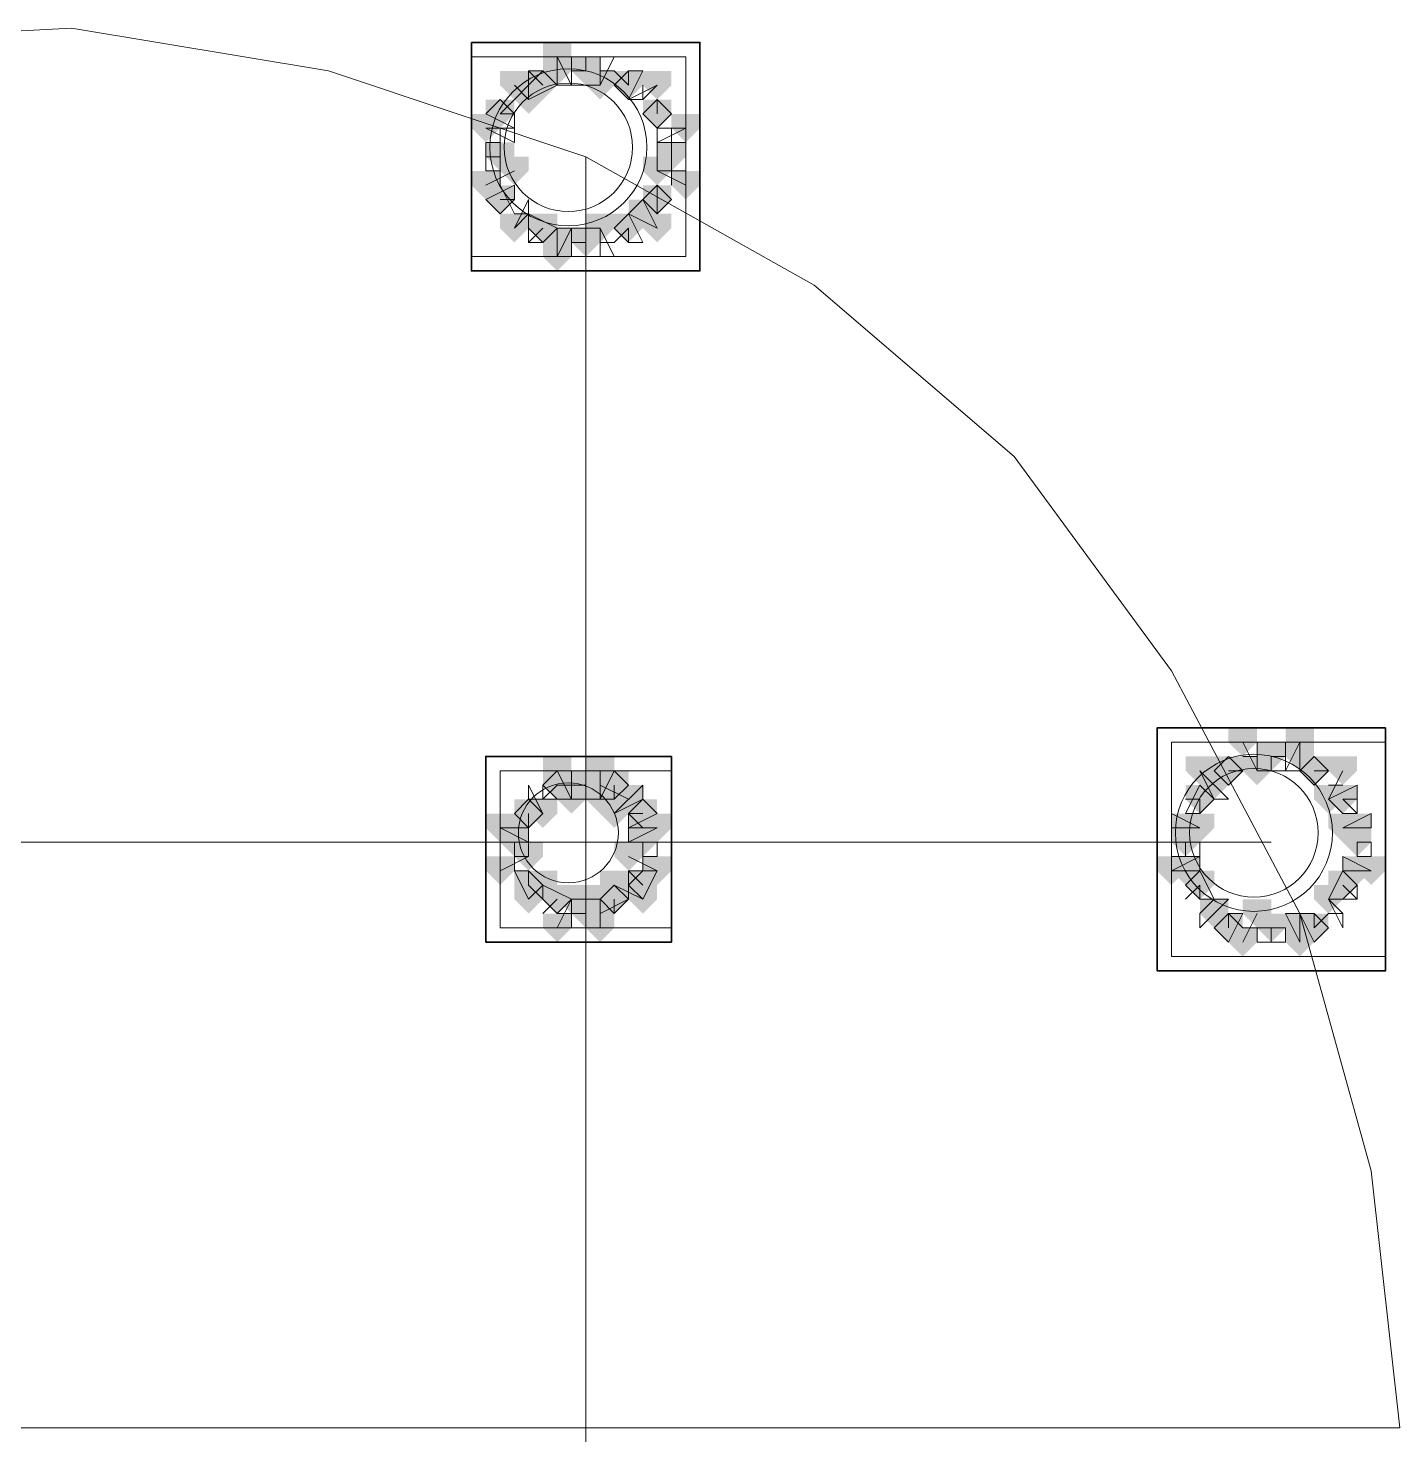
# Model space of a CAD drawing. Header units: millimetres. Extents: x 2315 to 4619, y 1334 to 1897.
# Drawn here: x 3542.16 to 3548.03, y 1541.67 to 1547.68 of the extents above; entities that cross this region are included whole.
import ezdxf

# ---------------------------------------------------------------- set-up
doc = ezdxf.new("R2010")
doc.units = ezdxf.units.MM
for name, color, linetype, true_color in [('PDF_10', 7, 'Continuous', 0x00b85c), ('PDF_AXIS', 7, 'Continuous', 0x00b85c), ('PDF_柱构件', 7, 'Continuous', 0x00b85c), ('PDF_转运站初步方案', 7, 'Continuous', 0x00b85c)]:
    doc.layers.add(name, color=color, linetype=linetype, true_color=true_color)
doc.layers.add('PDF_中心线层', color=1, linetype='Continuous')
doc.layers.add('PDF_粗实线层', color=7, linetype='Continuous')

msp = doc.modelspace()

# ---------------------------------------------------------------- hatches: boundary and pattern name
at = {"layer": 'PDF_10', "transparency": 33554559}
for points in [[(3544.5472, 1547.5601), (3544.4861, 1547.5601), (3544.4861, 1547.499), (3544.5472, 1547.4379), (3544.6082, 1547.499), (3544.6082, 1547.5601)], [(3544.5472, 1547.5601), (3544.4861, 1547.5601), (3544.4861, 1547.499), (3544.5472, 1547.4379), (3544.6082, 1547.499), (3544.6082, 1547.5601)], [(3544.3639, 1547.499), (3544.3028, 1547.499), (3544.3028, 1547.4379), (3544.3639, 1547.3768), (3544.425, 1547.4379), (3544.425, 1547.499)], [(3544.3639, 1547.499), (3544.3028, 1547.499), (3544.3028, 1547.4379), (3544.3639, 1547.3768), (3544.425, 1547.4379), (3544.425, 1547.499)], [(3544.7304, 1547.499), (3544.6693, 1547.499), (3544.6693, 1547.4379), (3544.7304, 1547.3768), (3544.7915, 1547.4379), (3544.7915, 1547.499)], [(3544.7304, 1547.499), (3544.6693, 1547.499), (3544.6693, 1547.4379), (3544.7304, 1547.3768), (3544.7915, 1547.4379), (3544.7915, 1547.499)], [(3544.1807, 1547.3768), (3544.1196, 1547.3768), (3544.1196, 1547.3157), (3544.1807, 1547.2547), (3544.2418, 1547.3157), (3544.2418, 1547.3768)], [(3544.1807, 1547.3768), (3544.1196, 1547.3768), (3544.1196, 1547.3157), (3544.1807, 1547.2547), (3544.2418, 1547.3157), (3544.2418, 1547.3768)], [(3544.8526, 1547.3768), (3544.7915, 1547.3768), (3544.7915, 1547.3157), (3544.8526, 1547.2547), (3544.9137, 1547.3157), (3544.9137, 1547.3768)], [(3544.8526, 1547.3768), (3544.7915, 1547.3768), (3544.7915, 1547.3157), (3544.8526, 1547.2547), (3544.9137, 1547.3157), (3544.9137, 1547.3768)], [(3544.8526, 1547.3768), (3544.7915, 1547.3768), (3544.7915, 1547.3157), (3544.8526, 1547.2547), (3544.9137, 1547.3157), (3544.9137, 1547.3768)], [(3544.1807, 1547.1936), (3544.1196, 1547.1936), (3544.1196, 1547.1325), (3544.1807, 1547.0714), (3544.2418, 1547.1325), (3544.2418, 1547.1936)], [(3544.1807, 1547.1936), (3544.1196, 1547.1936), (3544.1196, 1547.1325), (3544.1807, 1547.0714), (3544.2418, 1547.1325), (3544.2418, 1547.1936)], [(3544.9137, 1547.1936), (3544.8526, 1547.1936), (3544.8526, 1547.1325), (3544.9137, 1547.0714), (3544.9747, 1547.1325), (3544.9747, 1547.1936)], [(3544.9137, 1547.1936), (3544.8526, 1547.1936), (3544.8526, 1547.1325), (3544.9137, 1547.0714), (3544.9747, 1547.1325), (3544.9747, 1547.1936)], [(3544.9137, 1547.1936), (3544.8526, 1547.1936), (3544.8526, 1547.1325), (3544.9137, 1547.0714), (3544.9747, 1547.1325), (3544.9747, 1547.1936)], [(3544.1807, 1547.0103), (3544.1196, 1547.0103), (3544.1196, 1546.9493), (3544.1807, 1546.8882), (3544.2418, 1546.9493), (3544.2418, 1547.0103)], [(3544.1807, 1547.0103), (3544.1196, 1547.0103), (3544.1196, 1546.9493), (3544.1807, 1546.8882), (3544.2418, 1546.9493), (3544.2418, 1547.0103)], [(3544.8526, 1547.0103), (3544.7915, 1547.0103), (3544.7915, 1546.9493), (3544.8526, 1546.8882), (3544.9137, 1546.9493), (3544.9137, 1547.0103)], [(3544.8526, 1547.0103), (3544.7915, 1547.0103), (3544.7915, 1546.9493), (3544.8526, 1546.8882), (3544.9137, 1546.9493), (3544.9137, 1547.0103)], [(3544.8526, 1547.0103), (3544.7915, 1547.0103), (3544.7915, 1546.9493), (3544.8526, 1546.8882), (3544.9137, 1546.9493), (3544.9137, 1547.0103)], [(3544.3639, 1546.8882), (3544.3028, 1546.8882), (3544.3028, 1546.8271), (3544.3639, 1546.766), (3544.425, 1546.8271), (3544.425, 1546.8882)], [(3544.3639, 1546.8882), (3544.3028, 1546.8882), (3544.3028, 1546.8271), (3544.3639, 1546.766), (3544.425, 1546.8271), (3544.425, 1546.8882)], [(3544.7304, 1546.8882), (3544.6693, 1546.8882), (3544.6693, 1546.8271), (3544.7304, 1546.766), (3544.7915, 1546.8271), (3544.7915, 1546.8882)], [(3544.7304, 1546.8882), (3544.6693, 1546.8882), (3544.6693, 1546.8271), (3544.7304, 1546.766), (3544.7915, 1546.8271), (3544.7915, 1546.8882)], [(3544.5472, 1546.8271), (3544.4861, 1546.8271), (3544.4861, 1546.766), (3544.5472, 1546.7049), (3544.6082, 1546.766), (3544.6082, 1546.8271)], [(3544.5472, 1546.8271), (3544.4861, 1546.8271), (3544.4861, 1546.766), (3544.5472, 1546.7049), (3544.6082, 1546.766), (3544.6082, 1546.8271)], [(3547.4791, 1544.6282), (3547.418, 1544.6282), (3547.418, 1544.5671), (3547.4791, 1544.506), (3547.5401, 1544.5671), (3547.5401, 1544.6282)], [(3547.4791, 1544.6282), (3547.418, 1544.6282), (3547.418, 1544.5671), (3547.4791, 1544.506), (3547.5401, 1544.5671), (3547.5401, 1544.6282)], [(3547.2958, 1544.5671), (3547.2347, 1544.5671), (3547.2347, 1544.506), (3547.2958, 1544.4449), (3547.3569, 1544.506), (3547.3569, 1544.5671)], [(3547.2958, 1544.5671), (3547.2347, 1544.5671), (3547.2347, 1544.506), (3547.2958, 1544.4449), (3547.3569, 1544.506), (3547.3569, 1544.5671)], [(3547.2958, 1544.5671), (3547.2347, 1544.5671), (3547.2347, 1544.506), (3547.2958, 1544.4449), (3547.3569, 1544.506), (3547.3569, 1544.5671)], [(3547.6623, 1544.5671), (3547.6012, 1544.5671), (3547.6012, 1544.506), (3547.6623, 1544.4449), (3547.7234, 1544.506), (3547.7234, 1544.5671)], [(3547.6623, 1544.5671), (3547.6012, 1544.5671), (3547.6012, 1544.506), (3547.6623, 1544.4449), (3547.7234, 1544.506), (3547.7234, 1544.5671)], [(3547.6623, 1544.5671), (3547.6012, 1544.5671), (3547.6012, 1544.506), (3547.6623, 1544.4449), (3547.7234, 1544.506), (3547.7234, 1544.5671)], [(3544.425, 1544.506), (3544.3639, 1544.506), (3544.3639, 1544.4449), (3544.425, 1544.3839), (3544.4861, 1544.4449), (3544.4861, 1544.506)], [(3544.425, 1544.506), (3544.3639, 1544.506), (3544.3639, 1544.4449), (3544.425, 1544.3839), (3544.4861, 1544.4449), (3544.4861, 1544.506)], [(3544.5472, 1544.506), (3544.4861, 1544.506), (3544.4861, 1544.4449), (3544.5472, 1544.3839), (3544.6082, 1544.4449), (3544.6082, 1544.506)], [(3544.5472, 1544.506), (3544.4861, 1544.506), (3544.4861, 1544.4449), (3544.5472, 1544.3839), (3544.6082, 1544.4449), (3544.6082, 1544.506)], [(3544.6693, 1544.506), (3544.6082, 1544.506), (3544.6082, 1544.4449), (3544.6693, 1544.3839), (3544.7304, 1544.4449), (3544.7304, 1544.506)], [(3544.6693, 1544.506), (3544.6082, 1544.506), (3544.6082, 1544.4449), (3544.6693, 1544.3839), (3544.7304, 1544.4449), (3544.7304, 1544.506)], [(3547.1737, 1544.4449), (3547.1126, 1544.4449), (3547.1126, 1544.3839), (3547.1737, 1544.3228), (3547.2347, 1544.3839), (3547.2347, 1544.4449)], [(3547.1737, 1544.4449), (3547.1126, 1544.4449), (3547.1126, 1544.3839), (3547.1737, 1544.3228), (3547.2347, 1544.3839), (3547.2347, 1544.4449)], [(3547.7845, 1544.4449), (3547.7234, 1544.4449), (3547.7234, 1544.3839), (3547.7845, 1544.3228), (3547.8455, 1544.3839), (3547.8455, 1544.4449)], [(3547.7845, 1544.4449), (3547.7234, 1544.4449), (3547.7234, 1544.3839), (3547.7845, 1544.3228), (3547.8455, 1544.3839), (3547.8455, 1544.4449)], [(3544.3028, 1544.3839), (3544.2418, 1544.3839), (3544.2418, 1544.3228), (3544.3028, 1544.2617), (3544.3639, 1544.3228), (3544.3639, 1544.3839)], [(3544.3028, 1544.3839), (3544.2418, 1544.3839), (3544.2418, 1544.3228), (3544.3028, 1544.2617), (3544.3639, 1544.3228), (3544.3639, 1544.3839)], [(3544.3028, 1544.3839), (3544.2418, 1544.3839), (3544.2418, 1544.3228), (3544.3028, 1544.2617), (3544.3639, 1544.3228), (3544.3639, 1544.3839)], [(3544.7915, 1544.3839), (3544.7304, 1544.3839), (3544.7304, 1544.3228), (3544.7915, 1544.2617), (3544.8526, 1544.3228), (3544.8526, 1544.3839)], [(3544.7915, 1544.3839), (3544.7304, 1544.3839), (3544.7304, 1544.3228), (3544.7915, 1544.2617), (3544.8526, 1544.3228), (3544.8526, 1544.3839)], [(3544.2418, 1544.2617), (3544.1807, 1544.2617), (3544.1807, 1544.2006), (3544.2418, 1544.1395), (3544.3028, 1544.2006), (3544.3028, 1544.2617)], [(3544.2418, 1544.2617), (3544.1807, 1544.2617), (3544.1807, 1544.2006), (3544.2418, 1544.1395), (3544.3028, 1544.2006), (3544.3028, 1544.2617)], [(3544.7915, 1544.2617), (3544.7304, 1544.2617), (3544.7304, 1544.2006), (3544.7915, 1544.1395), (3544.8526, 1544.2006), (3544.8526, 1544.2617)], [(3544.7915, 1544.2617), (3544.7304, 1544.2617), (3544.7304, 1544.2006), (3544.7915, 1544.1395), (3544.8526, 1544.2006), (3544.8526, 1544.2617)], [(3547.1126, 1544.2617), (3547.0515, 1544.2617), (3547.0515, 1544.2006), (3547.1126, 1544.1395), (3547.1737, 1544.2006), (3547.1737, 1544.2617)], [(3547.1126, 1544.2617), (3547.0515, 1544.2617), (3547.0515, 1544.2006), (3547.1126, 1544.1395), (3547.1737, 1544.2006), (3547.1737, 1544.2617)], [(3547.1126, 1544.2617), (3547.0515, 1544.2617), (3547.0515, 1544.2006), (3547.1126, 1544.1395), (3547.1737, 1544.2006), (3547.1737, 1544.2617)], [(3547.8455, 1544.2617), (3547.7845, 1544.2617), (3547.7845, 1544.2006), (3547.8455, 1544.1395), (3547.9066, 1544.2006), (3547.9066, 1544.2617)], [(3547.8455, 1544.2617), (3547.7845, 1544.2617), (3547.7845, 1544.2006), (3547.8455, 1544.1395), (3547.9066, 1544.2006), (3547.9066, 1544.2617)], [(3544.3028, 1544.0784), (3544.2418, 1544.0784), (3544.2418, 1544.0174), (3544.3028, 1543.9563), (3544.3639, 1544.0174), (3544.3639, 1544.0784)], [(3544.3028, 1544.0784), (3544.2418, 1544.0784), (3544.2418, 1544.0174), (3544.3028, 1543.9563), (3544.3639, 1544.0174), (3544.3639, 1544.0784)], [(3544.7915, 1544.0784), (3544.7304, 1544.0784), (3544.7304, 1544.0174), (3544.7915, 1543.9563), (3544.8526, 1544.0174), (3544.8526, 1544.0784)], [(3544.7915, 1544.0784), (3544.7304, 1544.0784), (3544.7304, 1544.0174), (3544.7915, 1543.9563), (3544.8526, 1544.0174), (3544.8526, 1544.0784)], [(3547.1737, 1544.0784), (3547.1126, 1544.0784), (3547.1126, 1544.0174), (3547.1737, 1543.9563), (3547.2347, 1544.0174), (3547.2347, 1544.0784)], [(3547.1737, 1544.0784), (3547.1126, 1544.0784), (3547.1126, 1544.0174), (3547.1737, 1543.9563), (3547.2347, 1544.0174), (3547.2347, 1544.0784)], [(3547.7845, 1544.0784), (3547.7234, 1544.0784), (3547.7234, 1544.0174), (3547.7845, 1543.9563), (3547.8455, 1544.0174), (3547.8455, 1544.0784)], [(3547.7845, 1544.0784), (3547.7234, 1544.0784), (3547.7234, 1544.0174), (3547.7845, 1543.9563), (3547.8455, 1544.0174), (3547.8455, 1544.0784)], [(3544.425, 1544.0174), (3544.3639, 1544.0174), (3544.3639, 1543.9563), (3544.425, 1543.8952), (3544.4861, 1543.9563), (3544.4861, 1544.0174)], [(3544.425, 1544.0174), (3544.3639, 1544.0174), (3544.3639, 1543.9563), (3544.425, 1543.8952), (3544.4861, 1543.9563), (3544.4861, 1544.0174)], [(3544.6693, 1544.0174), (3544.6082, 1544.0174), (3544.6082, 1543.9563), (3544.6693, 1543.8952), (3544.7304, 1543.9563), (3544.7304, 1544.0174)], [(3544.6693, 1544.0174), (3544.6082, 1544.0174), (3544.6082, 1543.9563), (3544.6693, 1543.8952), (3544.7304, 1543.9563), (3544.7304, 1544.0174)], [(3544.5472, 1543.9563), (3544.4861, 1543.9563), (3544.4861, 1543.8952), (3544.5472, 1543.8341), (3544.6082, 1543.8952), (3544.6082, 1543.9563)], [(3544.5472, 1543.9563), (3544.4861, 1543.9563), (3544.4861, 1543.8952), (3544.5472, 1543.8341), (3544.6082, 1543.8952), (3544.6082, 1543.9563)], [(3547.2958, 1543.8952), (3547.2347, 1543.8952), (3547.2347, 1543.8341), (3547.2958, 1543.773), (3547.3569, 1543.8341), (3547.3569, 1543.8952)], [(3547.2958, 1543.8952), (3547.2347, 1543.8952), (3547.2347, 1543.8341), (3547.2958, 1543.773), (3547.3569, 1543.8341), (3547.3569, 1543.8952)], [(3547.4791, 1543.8952), (3547.418, 1543.8952), (3547.418, 1543.8341), (3547.4791, 1543.773), (3547.5401, 1543.8341), (3547.5401, 1543.8952)], [(3547.4791, 1543.8952), (3547.418, 1543.8952), (3547.418, 1543.8341), (3547.4791, 1543.773), (3547.5401, 1543.8341), (3547.5401, 1543.8952)], [(3547.6623, 1543.8952), (3547.6012, 1543.8952), (3547.6012, 1543.8341), (3547.6623, 1543.773), (3547.7234, 1543.8341), (3547.7234, 1543.8952)], [(3547.6623, 1543.8952), (3547.6012, 1543.8952), (3547.6012, 1543.8341), (3547.6623, 1543.773), (3547.7234, 1543.8341), (3547.7234, 1543.8952)]]:
    msp.add_hatch(color=256, dxfattribs=at).paths.add_polyline_path(points)
at = {"layer": 'PDF_柱构件', "transparency": 33554559}
for points in [[(3544.425, 1547.6211), (3544.3639, 1547.6211), (3544.3639, 1547.5601), (3544.425, 1547.499), (3544.4861, 1547.5601), (3544.4861, 1547.6211)], [(3544.425, 1547.5601), (3544.3639, 1547.5601), (3544.3639, 1547.499), (3544.425, 1547.4379), (3544.4861, 1547.499), (3544.4861, 1547.5601)], [(3544.2418, 1547.499), (3544.1807, 1547.499), (3544.1807, 1547.4379), (3544.2418, 1547.3768), (3544.3028, 1547.4379), (3544.3028, 1547.499)], [(3544.6082, 1547.499), (3544.5472, 1547.499), (3544.5472, 1547.4379), (3544.6082, 1547.3768), (3544.6693, 1547.4379), (3544.6693, 1547.499)], [(3544.8526, 1547.499), (3544.7915, 1547.499), (3544.7915, 1547.4379), (3544.8526, 1547.3768), (3544.9137, 1547.4379), (3544.9137, 1547.499)], [(3544.3028, 1547.4379), (3544.2418, 1547.4379), (3544.2418, 1547.3768), (3544.3028, 1547.3157), (3544.3639, 1547.3768), (3544.3639, 1547.4379)], [(3544.1196, 1547.3157), (3544.0585, 1547.3157), (3544.0585, 1547.2547), (3544.1196, 1547.1936), (3544.1807, 1547.2547), (3544.1807, 1547.3157)], [(3544.9747, 1547.3157), (3544.9137, 1547.3157), (3544.9137, 1547.2547), (3544.9747, 1547.1936), (3545.0358, 1547.2547), (3545.0358, 1547.3157)], [(3544.2418, 1547.1325), (3544.1807, 1547.1325), (3544.1807, 1547.0714), (3544.2418, 1547.0103), (3544.3028, 1547.0714), (3544.3028, 1547.1325)], [(3544.8526, 1547.1325), (3544.7915, 1547.1325), (3544.7915, 1547.0714), (3544.8526, 1547.0103), (3544.9137, 1547.0714), (3544.9137, 1547.1325)], [(3544.1196, 1547.0714), (3544.0585, 1547.0714), (3544.0585, 1547.0103), (3544.1196, 1546.9493), (3544.1807, 1547.0103), (3544.1807, 1547.0714)], [(3544.9747, 1547.0714), (3544.9137, 1547.0714), (3544.9137, 1547.0103), (3544.9747, 1546.9493), (3545.0358, 1547.0103), (3545.0358, 1547.0714)], [(3544.7915, 1546.9493), (3544.7304, 1546.9493), (3544.7304, 1546.8882), (3544.7915, 1546.8271), (3544.8526, 1546.8882), (3544.8526, 1546.9493)], [(3544.2418, 1546.8882), (3544.1807, 1546.8882), (3544.1807, 1546.8271), (3544.2418, 1546.766), (3544.3028, 1546.8271), (3544.3028, 1546.8882)], [(3544.6082, 1546.8882), (3544.5472, 1546.8882), (3544.5472, 1546.8271), (3544.6082, 1546.766), (3544.6693, 1546.8271), (3544.6693, 1546.8882)], [(3544.8526, 1546.8882), (3544.7915, 1546.8882), (3544.7915, 1546.8271), (3544.8526, 1546.766), (3544.9137, 1546.8271), (3544.9137, 1546.8882)], [(3544.425, 1546.8271), (3544.3639, 1546.8271), (3544.3639, 1546.766), (3544.425, 1546.7049), (3544.4861, 1546.766), (3544.4861, 1546.8271)], [(3544.425, 1546.766), (3544.3639, 1546.766), (3544.3639, 1546.7049), (3544.425, 1546.6439), (3544.4861, 1546.7049), (3544.4861, 1546.766)], [(3547.3569, 1544.6893), (3547.2958, 1544.6893), (3547.2958, 1544.6282), (3547.3569, 1544.5671), (3547.418, 1544.6282), (3547.418, 1544.6893)], [(3547.6012, 1544.6893), (3547.5401, 1544.6893), (3547.5401, 1544.6282), (3547.6012, 1544.5671), (3547.6623, 1544.6282), (3547.6623, 1544.6893)], [(3547.6012, 1544.6282), (3547.5401, 1544.6282), (3547.5401, 1544.5671), (3547.6012, 1544.506), (3547.6623, 1544.5671), (3547.6623, 1544.6282)], [(3544.425, 1544.5671), (3544.3639, 1544.5671), (3544.3639, 1544.506), (3544.425, 1544.4449), (3544.4861, 1544.506), (3544.4861, 1544.5671)], [(3544.6082, 1544.5671), (3544.5472, 1544.5671), (3544.5472, 1544.506), (3544.6082, 1544.4449), (3544.6693, 1544.506), (3544.6693, 1544.5671)], [(3547.1737, 1544.5671), (3547.1126, 1544.5671), (3547.1126, 1544.506), (3547.1737, 1544.4449), (3547.2347, 1544.506), (3547.2347, 1544.5671)], [(3547.418, 1544.5671), (3547.3569, 1544.5671), (3547.3569, 1544.506), (3547.418, 1544.4449), (3547.4791, 1544.506), (3547.4791, 1544.5671)], [(3547.7845, 1544.5671), (3547.7234, 1544.5671), (3547.7234, 1544.506), (3547.7845, 1544.4449), (3547.8455, 1544.506), (3547.8455, 1544.5671)], [(3544.6082, 1544.506), (3544.5472, 1544.506), (3544.5472, 1544.4449), (3544.6082, 1544.3839), (3544.6693, 1544.4449), (3544.6693, 1544.506)], [(3547.2347, 1544.506), (3547.1737, 1544.506), (3547.1737, 1544.4449), (3547.2347, 1544.3839), (3547.2958, 1544.4449), (3547.2958, 1544.506)], [(3544.4861, 1544.4449), (3544.425, 1544.4449), (3544.425, 1544.3839), (3544.4861, 1544.3228), (3544.5472, 1544.3839), (3544.5472, 1544.4449)], [(3544.6082, 1544.4449), (3544.5472, 1544.4449), (3544.5472, 1544.3839), (3544.6082, 1544.3228), (3544.6693, 1544.3839), (3544.6693, 1544.4449)], [(3544.7304, 1544.4449), (3544.6693, 1544.4449), (3544.6693, 1544.3839), (3544.7304, 1544.3228), (3544.7915, 1544.3839), (3544.7915, 1544.4449)], [(3547.7234, 1544.4449), (3547.6623, 1544.4449), (3547.6623, 1544.3839), (3547.7234, 1544.3228), (3547.7845, 1544.3839), (3547.7845, 1544.4449)], [(3544.3639, 1544.3839), (3544.3028, 1544.3839), (3544.3028, 1544.3228), (3544.3639, 1544.2617), (3544.425, 1544.3228), (3544.425, 1544.3839)], [(3544.6693, 1544.3839), (3544.6082, 1544.3839), (3544.6082, 1544.3228), (3544.6693, 1544.2617), (3544.7304, 1544.3228), (3544.7304, 1544.3839)], [(3544.1807, 1544.3228), (3544.1196, 1544.3228), (3544.1196, 1544.2617), (3544.1807, 1544.2006), (3544.2418, 1544.2617), (3544.2418, 1544.3228)], [(3544.2418, 1544.3228), (3544.1807, 1544.3228), (3544.1807, 1544.2617), (3544.2418, 1544.2006), (3544.3028, 1544.2617), (3544.3028, 1544.3228)], [(3544.7915, 1544.3228), (3544.7304, 1544.3228), (3544.7304, 1544.2617), (3544.7915, 1544.2006), (3544.8526, 1544.2617), (3544.8526, 1544.3228)], [(3544.8526, 1544.3228), (3544.7915, 1544.3228), (3544.7915, 1544.2617), (3544.8526, 1544.2006), (3544.9137, 1544.2617), (3544.9137, 1544.3228)], [(3547.1126, 1544.3228), (3547.0515, 1544.3228), (3547.0515, 1544.2617), (3547.1126, 1544.2006), (3547.1737, 1544.2617), (3547.1737, 1544.3228)], [(3547.1737, 1544.3228), (3547.1126, 1544.3228), (3547.1126, 1544.2617), (3547.1737, 1544.2006), (3547.2347, 1544.2617), (3547.2347, 1544.3228)], [(3547.7845, 1544.3228), (3547.7234, 1544.3228), (3547.7234, 1544.2617), (3547.7845, 1544.2006), (3547.8455, 1544.2617), (3547.8455, 1544.3228)], [(3547.8455, 1544.3228), (3547.7845, 1544.3228), (3547.7845, 1544.2617), (3547.8455, 1544.2006), (3547.9066, 1544.2617), (3547.9066, 1544.3228)], [(3544.3028, 1544.2006), (3544.2418, 1544.2006), (3544.2418, 1544.1395), (3544.3028, 1544.0784), (3544.3639, 1544.1395), (3544.3639, 1544.2006)], [(3544.7304, 1544.2006), (3544.6693, 1544.2006), (3544.6693, 1544.1395), (3544.7304, 1544.0784), (3544.7915, 1544.1395), (3544.7915, 1544.2006)], [(3544.1807, 1544.1395), (3544.1196, 1544.1395), (3544.1196, 1544.0784), (3544.1807, 1544.0174), (3544.2418, 1544.0784), (3544.2418, 1544.1395)], [(3544.8526, 1544.1395), (3544.7915, 1544.1395), (3544.7915, 1544.0784), (3544.8526, 1544.0174), (3544.9137, 1544.0784), (3544.9137, 1544.1395)], [(3547.0515, 1544.1395), (3546.9904, 1544.1395), (3546.9904, 1544.0784), (3547.0515, 1544.0174), (3547.1126, 1544.0784), (3547.1126, 1544.1395)], [(3547.1126, 1544.1395), (3547.0515, 1544.1395), (3547.0515, 1544.0784), (3547.1126, 1544.0174), (3547.1737, 1544.0784), (3547.1737, 1544.1395)], [(3547.8455, 1544.1395), (3547.7845, 1544.1395), (3547.7845, 1544.0784), (3547.8455, 1544.0174), (3547.9066, 1544.0784), (3547.9066, 1544.1395)], [(3547.9066, 1544.1395), (3547.8455, 1544.1395), (3547.8455, 1544.0784), (3547.9066, 1544.0174), (3547.9677, 1544.0784), (3547.9677, 1544.1395)], [(3544.3639, 1544.0784), (3544.3028, 1544.0784), (3544.3028, 1544.0174), (3544.3639, 1543.9563), (3544.425, 1544.0174), (3544.425, 1544.0784)], [(3544.6693, 1544.0784), (3544.6082, 1544.0784), (3544.6082, 1544.0174), (3544.6693, 1543.9563), (3544.7304, 1544.0174), (3544.7304, 1544.0784)], [(3544.3028, 1544.0174), (3544.2418, 1544.0174), (3544.2418, 1543.9563), (3544.3028, 1543.8952), (3544.3639, 1543.9563), (3544.3639, 1544.0174)], [(3544.4861, 1544.0174), (3544.425, 1544.0174), (3544.425, 1543.9563), (3544.4861, 1543.8952), (3544.5472, 1543.9563), (3544.5472, 1544.0174)], [(3544.6082, 1544.0174), (3544.5472, 1544.0174), (3544.5472, 1543.9563), (3544.6082, 1543.8952), (3544.6693, 1543.9563), (3544.6693, 1544.0174)], [(3544.7915, 1544.0174), (3544.7304, 1544.0174), (3544.7304, 1543.9563), (3544.7915, 1543.8952), (3544.8526, 1543.9563), (3544.8526, 1544.0174)], [(3547.7234, 1544.0174), (3547.6623, 1544.0174), (3547.6623, 1543.9563), (3547.7234, 1543.8952), (3547.7845, 1543.9563), (3547.7845, 1544.0174)], [(3544.6082, 1543.9563), (3544.5472, 1543.9563), (3544.5472, 1543.8952), (3544.6082, 1543.8341), (3544.6693, 1543.8952), (3544.6693, 1543.9563)], [(3547.2347, 1543.9563), (3547.1737, 1543.9563), (3547.1737, 1543.8952), (3547.2347, 1543.8341), (3547.2958, 1543.8952), (3547.2958, 1543.9563)], [(3547.418, 1543.9563), (3547.3569, 1543.9563), (3547.3569, 1543.8952), (3547.418, 1543.8341), (3547.4791, 1543.8952), (3547.4791, 1543.9563)], [(3544.425, 1543.8952), (3544.3639, 1543.8952), (3544.3639, 1543.8341), (3544.425, 1543.773), (3544.4861, 1543.8341), (3544.4861, 1543.8952)], [(3544.6082, 1543.8952), (3544.5472, 1543.8952), (3544.5472, 1543.8341), (3544.6082, 1543.773), (3544.6693, 1543.8341), (3544.6693, 1543.8952)], [(3547.6012, 1543.8952), (3547.5401, 1543.8952), (3547.5401, 1543.8341), (3547.6012, 1543.773), (3547.6623, 1543.8341), (3547.6623, 1543.8952)], [(3547.3569, 1543.8341), (3547.2958, 1543.8341), (3547.2958, 1543.773), (3547.3569, 1543.712), (3547.418, 1543.773), (3547.418, 1543.8341)], [(3547.6012, 1543.8341), (3547.5401, 1543.8341), (3547.5401, 1543.773), (3547.6012, 1543.712), (3547.6623, 1543.773), (3547.6623, 1543.8341)]]:
    msp.add_hatch(color=256, dxfattribs=at).paths.add_polyline_path(points)
at = {"layer": 'PDF_转运站初步方案', "transparency": 33554559}
for points in [[(3544.5472, 1547.5601), (3544.4861, 1547.5601), (3544.4861, 1547.499), (3544.5472, 1547.4379), (3544.6082, 1547.499), (3544.6082, 1547.5601)], [(3544.5472, 1547.5601), (3544.4861, 1547.5601), (3544.4861, 1547.499), (3544.5472, 1547.4379), (3544.6082, 1547.499), (3544.6082, 1547.5601)], [(3544.3639, 1547.499), (3544.3028, 1547.499), (3544.3028, 1547.4379), (3544.3639, 1547.3768), (3544.425, 1547.4379), (3544.425, 1547.499)], [(3544.3639, 1547.499), (3544.3028, 1547.499), (3544.3028, 1547.4379), (3544.3639, 1547.3768), (3544.425, 1547.4379), (3544.425, 1547.499)], [(3544.7304, 1547.499), (3544.6693, 1547.499), (3544.6693, 1547.4379), (3544.7304, 1547.3768), (3544.7915, 1547.4379), (3544.7915, 1547.499)], [(3544.7304, 1547.499), (3544.6693, 1547.499), (3544.6693, 1547.4379), (3544.7304, 1547.3768), (3544.7915, 1547.4379), (3544.7915, 1547.499)], [(3544.1807, 1547.3768), (3544.1196, 1547.3768), (3544.1196, 1547.3157), (3544.1807, 1547.2547), (3544.2418, 1547.3157), (3544.2418, 1547.3768)], [(3544.1807, 1547.3768), (3544.1196, 1547.3768), (3544.1196, 1547.3157), (3544.1807, 1547.2547), (3544.2418, 1547.3157), (3544.2418, 1547.3768)], [(3544.8526, 1547.3768), (3544.7915, 1547.3768), (3544.7915, 1547.3157), (3544.8526, 1547.2547), (3544.9137, 1547.3157), (3544.9137, 1547.3768)], [(3544.8526, 1547.3768), (3544.7915, 1547.3768), (3544.7915, 1547.3157), (3544.8526, 1547.2547), (3544.9137, 1547.3157), (3544.9137, 1547.3768)], [(3544.1807, 1547.1936), (3544.1196, 1547.1936), (3544.1196, 1547.1325), (3544.1807, 1547.0714), (3544.2418, 1547.1325), (3544.2418, 1547.1936)], [(3544.1807, 1547.1936), (3544.1196, 1547.1936), (3544.1196, 1547.1325), (3544.1807, 1547.0714), (3544.2418, 1547.1325), (3544.2418, 1547.1936)], [(3544.9137, 1547.1936), (3544.8526, 1547.1936), (3544.8526, 1547.1325), (3544.9137, 1547.0714), (3544.9747, 1547.1325), (3544.9747, 1547.1936)], [(3544.9137, 1547.1936), (3544.8526, 1547.1936), (3544.8526, 1547.1325), (3544.9137, 1547.0714), (3544.9747, 1547.1325), (3544.9747, 1547.1936)], [(3544.1807, 1547.0103), (3544.1196, 1547.0103), (3544.1196, 1546.9493), (3544.1807, 1546.8882), (3544.2418, 1546.9493), (3544.2418, 1547.0103)], [(3544.1807, 1547.0103), (3544.1196, 1547.0103), (3544.1196, 1546.9493), (3544.1807, 1546.8882), (3544.2418, 1546.9493), (3544.2418, 1547.0103)], [(3544.8526, 1547.0103), (3544.7915, 1547.0103), (3544.7915, 1546.9493), (3544.8526, 1546.8882), (3544.9137, 1546.9493), (3544.9137, 1547.0103)], [(3544.8526, 1547.0103), (3544.7915, 1547.0103), (3544.7915, 1546.9493), (3544.8526, 1546.8882), (3544.9137, 1546.9493), (3544.9137, 1547.0103)], [(3544.3639, 1546.8882), (3544.3028, 1546.8882), (3544.3028, 1546.8271), (3544.3639, 1546.766), (3544.425, 1546.8271), (3544.425, 1546.8882)], [(3544.3639, 1546.8882), (3544.3028, 1546.8882), (3544.3028, 1546.8271), (3544.3639, 1546.766), (3544.425, 1546.8271), (3544.425, 1546.8882)], [(3544.7304, 1546.8882), (3544.6693, 1546.8882), (3544.6693, 1546.8271), (3544.7304, 1546.766), (3544.7915, 1546.8271), (3544.7915, 1546.8882)], [(3544.7304, 1546.8882), (3544.6693, 1546.8882), (3544.6693, 1546.8271), (3544.7304, 1546.766), (3544.7915, 1546.8271), (3544.7915, 1546.8882)], [(3544.5472, 1546.8271), (3544.4861, 1546.8271), (3544.4861, 1546.766), (3544.5472, 1546.7049), (3544.6082, 1546.766), (3544.6082, 1546.8271)], [(3544.5472, 1546.8271), (3544.4861, 1546.8271), (3544.4861, 1546.766), (3544.5472, 1546.7049), (3544.6082, 1546.766), (3544.6082, 1546.8271)], [(3547.4791, 1544.6282), (3547.418, 1544.6282), (3547.418, 1544.5671), (3547.4791, 1544.506), (3547.5401, 1544.5671), (3547.5401, 1544.6282)], [(3547.4791, 1544.6282), (3547.418, 1544.6282), (3547.418, 1544.5671), (3547.4791, 1544.506), (3547.5401, 1544.5671), (3547.5401, 1544.6282)], [(3547.2958, 1544.5671), (3547.2347, 1544.5671), (3547.2347, 1544.506), (3547.2958, 1544.4449), (3547.3569, 1544.506), (3547.3569, 1544.5671)], [(3547.2958, 1544.5671), (3547.2347, 1544.5671), (3547.2347, 1544.506), (3547.2958, 1544.4449), (3547.3569, 1544.506), (3547.3569, 1544.5671)], [(3547.6623, 1544.5671), (3547.6012, 1544.5671), (3547.6012, 1544.506), (3547.6623, 1544.4449), (3547.7234, 1544.506), (3547.7234, 1544.5671)], [(3547.6623, 1544.5671), (3547.6012, 1544.5671), (3547.6012, 1544.506), (3547.6623, 1544.4449), (3547.7234, 1544.506), (3547.7234, 1544.5671)], [(3544.425, 1544.506), (3544.3639, 1544.506), (3544.3639, 1544.4449), (3544.425, 1544.3839), (3544.4861, 1544.4449), (3544.4861, 1544.506)], [(3544.425, 1544.506), (3544.3639, 1544.506), (3544.3639, 1544.4449), (3544.425, 1544.3839), (3544.4861, 1544.4449), (3544.4861, 1544.506)], [(3544.5472, 1544.506), (3544.4861, 1544.506), (3544.4861, 1544.4449), (3544.5472, 1544.3839), (3544.6082, 1544.4449), (3544.6082, 1544.506)], [(3544.5472, 1544.506), (3544.4861, 1544.506), (3544.4861, 1544.4449), (3544.5472, 1544.3839), (3544.6082, 1544.4449), (3544.6082, 1544.506)], [(3544.6693, 1544.506), (3544.6082, 1544.506), (3544.6082, 1544.4449), (3544.6693, 1544.3839), (3544.7304, 1544.4449), (3544.7304, 1544.506)], [(3544.6693, 1544.506), (3544.6082, 1544.506), (3544.6082, 1544.4449), (3544.6693, 1544.3839), (3544.7304, 1544.4449), (3544.7304, 1544.506)], [(3547.1737, 1544.4449), (3547.1126, 1544.4449), (3547.1126, 1544.3839), (3547.1737, 1544.3228), (3547.2347, 1544.3839), (3547.2347, 1544.4449)], [(3547.1737, 1544.4449), (3547.1126, 1544.4449), (3547.1126, 1544.3839), (3547.1737, 1544.3228), (3547.2347, 1544.3839), (3547.2347, 1544.4449)], [(3547.7845, 1544.4449), (3547.7234, 1544.4449), (3547.7234, 1544.3839), (3547.7845, 1544.3228), (3547.8455, 1544.3839), (3547.8455, 1544.4449)], [(3547.7845, 1544.4449), (3547.7234, 1544.4449), (3547.7234, 1544.3839), (3547.7845, 1544.3228), (3547.8455, 1544.3839), (3547.8455, 1544.4449)], [(3544.3028, 1544.3839), (3544.2418, 1544.3839), (3544.2418, 1544.3228), (3544.3028, 1544.2617), (3544.3639, 1544.3228), (3544.3639, 1544.3839)], [(3544.3028, 1544.3839), (3544.2418, 1544.3839), (3544.2418, 1544.3228), (3544.3028, 1544.2617), (3544.3639, 1544.3228), (3544.3639, 1544.3839)], [(3544.7915, 1544.3839), (3544.7304, 1544.3839), (3544.7304, 1544.3228), (3544.7915, 1544.2617), (3544.8526, 1544.3228), (3544.8526, 1544.3839)], [(3544.7915, 1544.3839), (3544.7304, 1544.3839), (3544.7304, 1544.3228), (3544.7915, 1544.2617), (3544.8526, 1544.3228), (3544.8526, 1544.3839)], [(3544.2418, 1544.2617), (3544.1807, 1544.2617), (3544.1807, 1544.2006), (3544.2418, 1544.1395), (3544.3028, 1544.2006), (3544.3028, 1544.2617)], [(3544.2418, 1544.2617), (3544.1807, 1544.2617), (3544.1807, 1544.2006), (3544.2418, 1544.1395), (3544.3028, 1544.2006), (3544.3028, 1544.2617)], [(3544.7915, 1544.2617), (3544.7304, 1544.2617), (3544.7304, 1544.2006), (3544.7915, 1544.1395), (3544.8526, 1544.2006), (3544.8526, 1544.2617)], [(3544.7915, 1544.2617), (3544.7304, 1544.2617), (3544.7304, 1544.2006), (3544.7915, 1544.1395), (3544.8526, 1544.2006), (3544.8526, 1544.2617)], [(3547.1126, 1544.2617), (3547.0515, 1544.2617), (3547.0515, 1544.2006), (3547.1126, 1544.1395), (3547.1737, 1544.2006), (3547.1737, 1544.2617)], [(3547.1126, 1544.2617), (3547.0515, 1544.2617), (3547.0515, 1544.2006), (3547.1126, 1544.1395), (3547.1737, 1544.2006), (3547.1737, 1544.2617)], [(3547.8455, 1544.2617), (3547.7845, 1544.2617), (3547.7845, 1544.2006), (3547.8455, 1544.1395), (3547.9066, 1544.2006), (3547.9066, 1544.2617)], [(3547.8455, 1544.2617), (3547.7845, 1544.2617), (3547.7845, 1544.2006), (3547.8455, 1544.1395), (3547.9066, 1544.2006), (3547.9066, 1544.2617)], [(3544.3028, 1544.0784), (3544.2418, 1544.0784), (3544.2418, 1544.0174), (3544.3028, 1543.9563), (3544.3639, 1544.0174), (3544.3639, 1544.0784)], [(3544.3028, 1544.0784), (3544.2418, 1544.0784), (3544.2418, 1544.0174), (3544.3028, 1543.9563), (3544.3639, 1544.0174), (3544.3639, 1544.0784)], [(3544.7915, 1544.0784), (3544.7304, 1544.0784), (3544.7304, 1544.0174), (3544.7915, 1543.9563), (3544.8526, 1544.0174), (3544.8526, 1544.0784)], [(3544.7915, 1544.0784), (3544.7304, 1544.0784), (3544.7304, 1544.0174), (3544.7915, 1543.9563), (3544.8526, 1544.0174), (3544.8526, 1544.0784)], [(3547.1737, 1544.0784), (3547.1126, 1544.0784), (3547.1126, 1544.0174), (3547.1737, 1543.9563), (3547.2347, 1544.0174), (3547.2347, 1544.0784)], [(3547.1737, 1544.0784), (3547.1126, 1544.0784), (3547.1126, 1544.0174), (3547.1737, 1543.9563), (3547.2347, 1544.0174), (3547.2347, 1544.0784)], [(3547.7845, 1544.0784), (3547.7234, 1544.0784), (3547.7234, 1544.0174), (3547.7845, 1543.9563), (3547.8455, 1544.0174), (3547.8455, 1544.0784)], [(3547.7845, 1544.0784), (3547.7234, 1544.0784), (3547.7234, 1544.0174), (3547.7845, 1543.9563), (3547.8455, 1544.0174), (3547.8455, 1544.0784)], [(3544.425, 1544.0174), (3544.3639, 1544.0174), (3544.3639, 1543.9563), (3544.425, 1543.8952), (3544.4861, 1543.9563), (3544.4861, 1544.0174)], [(3544.425, 1544.0174), (3544.3639, 1544.0174), (3544.3639, 1543.9563), (3544.425, 1543.8952), (3544.4861, 1543.9563), (3544.4861, 1544.0174)], [(3544.6693, 1544.0174), (3544.6082, 1544.0174), (3544.6082, 1543.9563), (3544.6693, 1543.8952), (3544.7304, 1543.9563), (3544.7304, 1544.0174)], [(3544.6693, 1544.0174), (3544.6082, 1544.0174), (3544.6082, 1543.9563), (3544.6693, 1543.8952), (3544.7304, 1543.9563), (3544.7304, 1544.0174)], [(3544.5472, 1543.9563), (3544.4861, 1543.9563), (3544.4861, 1543.8952), (3544.5472, 1543.8341), (3544.6082, 1543.8952), (3544.6082, 1543.9563)], [(3544.5472, 1543.9563), (3544.4861, 1543.9563), (3544.4861, 1543.8952), (3544.5472, 1543.8341), (3544.6082, 1543.8952), (3544.6082, 1543.9563)], [(3547.2958, 1543.8952), (3547.2347, 1543.8952), (3547.2347, 1543.8341), (3547.2958, 1543.773), (3547.3569, 1543.8341), (3547.3569, 1543.8952)], [(3547.2958, 1543.8952), (3547.2347, 1543.8952), (3547.2347, 1543.8341), (3547.2958, 1543.773), (3547.3569, 1543.8341), (3547.3569, 1543.8952)], [(3547.4791, 1543.8952), (3547.418, 1543.8952), (3547.418, 1543.8341), (3547.4791, 1543.773), (3547.5401, 1543.8341), (3547.5401, 1543.8952)], [(3547.4791, 1543.8952), (3547.418, 1543.8952), (3547.418, 1543.8341), (3547.4791, 1543.773), (3547.5401, 1543.8341), (3547.5401, 1543.8952)], [(3547.6623, 1543.8952), (3547.6012, 1543.8952), (3547.6012, 1543.8341), (3547.6623, 1543.773), (3547.7234, 1543.8341), (3547.7234, 1543.8952)], [(3547.6623, 1543.8952), (3547.6012, 1543.8952), (3547.6012, 1543.8341), (3547.6623, 1543.773), (3547.7234, 1543.8341), (3547.7234, 1543.8952)]]:
    msp.add_hatch(color=256, dxfattribs=at).paths.add_polyline_path(points)

# ---------------------------------------------------------------- linework, layer by layer
at = {"layer": 'PDF_10', "lineweight": 18}
for points in [[(3544.4861, 1547.499), (3544.5472, 1547.499), (3544.5472, 1547.5601)], [(3544.3028, 1547.4379), (3544.3639, 1547.499)], [(3544.3639, 1547.4379), (3544.3028, 1547.499)], [(3544.6693, 1547.499), (3544.7304, 1547.4379), (3544.7304, 1547.499)], [(3544.2418, 1547.3157), (3544.1807, 1547.3157), (3544.2418, 1547.3768)], [(3544.8526, 1547.3768), (3544.8526, 1547.3157)], [(3544.1807, 1547.0714), (3544.1807, 1547.1936)], [(3544.9137, 1547.1936), (3544.9137, 1547.0714)], [(3544.1807, 1547.1325), (3544.1196, 1547.1325)], [(3544.2418, 1546.8882), (3544.1807, 1547.0103)], [(3544.8526, 1547.0103), (3544.8526, 1546.8882)], [(3544.2418, 1546.9493), (3544.1807, 1546.9493)], [(3544.3639, 1546.766), (3544.3028, 1546.8271)], [(3544.3639, 1546.8271), (3544.3028, 1546.766)], [(3544.7304, 1546.766), (3544.7304, 1546.8271), (3544.6693, 1546.766)], [(3544.5472, 1546.7049), (3544.5472, 1546.766), (3544.4861, 1546.766)], [(3547.5401, 1544.5671), (3547.4791, 1544.5671), (3547.4791, 1544.506)], [(3544.5472, 1544.506), (3544.5472, 1544.4449), (3544.4861, 1544.4449)], [(3547.3569, 1544.506), (3547.2958, 1544.506)], [(3547.7234, 1544.506), (3547.6623, 1544.506)], [(3544.425, 1544.4449), (3544.3639, 1544.3839)], [(3544.425, 1544.3839), (3544.3639, 1544.4449)], [(3544.7304, 1544.3839), (3544.6082, 1544.4449)], [(3544.6693, 1544.3839), (3544.6693, 1544.4449)], [(3547.1126, 1544.3839), (3547.1737, 1544.3839), (3547.1737, 1544.3228)], [(3547.8455, 1544.3228), (3547.7845, 1544.3839), (3547.8455, 1544.3839)], [(3544.3028, 1544.3228), (3544.3028, 1544.2617)], [(3544.7915, 1544.2617), (3544.7304, 1544.3228), (3544.7915, 1544.3228)], [(3544.3028, 1544.2006), (3544.2418, 1544.2006), (3544.2418, 1544.1395)], [(3544.7915, 1544.1395), (3544.7915, 1544.2006), (3544.8526, 1544.2006)], [(3547.1126, 1544.2006), (3547.1126, 1544.1395)], [(3547.8455, 1544.1395), (3547.8455, 1544.2006), (3547.9066, 1544.2006)], [(3544.3028, 1544.0174), (3544.3028, 1544.0784), (3544.3028, 1544.0174)], [(3544.7304, 1544.0174), (3544.7915, 1544.0784)], [(3544.7304, 1544.0784), (3544.7915, 1544.0174)], [(3547.1126, 1543.9563), (3547.1737, 1544.0174), (3547.1737, 1543.9563)], [(3547.7845, 1543.9563), (3547.8455, 1544.0174)], [(3547.7845, 1544.0174), (3547.8455, 1543.9563)], [(3544.3639, 1543.9563), (3544.425, 1543.8952)], [(3544.425, 1543.9563), (3544.3639, 1543.8952)], [(3544.4861, 1543.8952), (3544.5472, 1543.8952), (3544.5472, 1543.9563)], [(3544.6082, 1543.8952), (3544.7304, 1543.9563)], [(3544.6693, 1543.9563), (3544.6693, 1543.8952)], [(3547.2958, 1543.8341), (3547.2958, 1543.8952), (3547.3569, 1543.8341)], [(3547.6623, 1543.8952), (3547.6623, 1543.8341), (3547.7234, 1543.8952)], [(3547.4791, 1543.773), (3547.4791, 1543.8341), (3547.5401, 1543.8341)]]:
    msp.add_lwpolyline(points, dxfattribs=at)
at = {"layer": 'PDF_AXIS', "lineweight": 18}
for points in [[(3544.0585, 1547.5601), (3544.0585, 1546.7049), (3544.9747, 1546.7049), (3544.9747, 1547.5601)], [(3547.9677, 1544.6282), (3547.9677, 1543.712), (3547.0515, 1543.712), (3547.0515, 1544.6282)], [(3544.9137, 1544.506), (3544.9137, 1543.8341), (3544.1807, 1543.8341), (3544.1807, 1544.506)]]:
    msp.add_lwpolyline(points, close=True, dxfattribs=at)
at = {"layer": 'PDF_中心线层', "color": 112, "lineweight": 18, "true_color": 0x00b85c}
for points in [[(3548.0288, 1541.6963), (3547.9066, 1542.7957), (3547.6012, 1543.8952), (3547.0515, 1544.9336), (3546.3796, 1545.8498), (3545.5245, 1546.5828), (3544.5472, 1547.1325), (3543.4477, 1547.499), (3542.3482, 1547.6822), (3541.1877, 1547.6211), (3540.0882, 1547.3768), (3539.0499, 1546.8882), (3538.9888, 1546.8882)], [(3544.5472, 1547.1325), (3544.5472, 1536.199)], [(3536.6066, 1544.2006), (3547.4791, 1544.2006)], [(3548.0288, 1541.6963), (3536.0569, 1541.6963), (3548.0288, 1541.6963)]]:
    msp.add_lwpolyline(points, dxfattribs=at)
at = {"layer": 'PDF_柱构件', "lineweight": 18}
for points in [[(3544.425, 1547.5601), (3544.425, 1547.4379), (3544.4861, 1547.4379)], [(3544.4861, 1547.4379), (3544.6082, 1547.4379), (3544.6082, 1547.5601), (3544.4861, 1547.5601)], [(3544.6082, 1547.5601), (3544.6082, 1547.4379), (3544.6693, 1547.5601)], [(3544.3028, 1547.3768), (3544.425, 1547.4379), (3544.3639, 1547.499), (3544.3028, 1547.499)], [(3544.6693, 1547.4379), (3544.7304, 1547.3768), (3544.7915, 1547.499), (3544.7304, 1547.499)], [(3544.2418, 1547.4379), (3544.3028, 1547.3768)], [(3544.8526, 1547.4379), (3544.7304, 1547.3768), (3544.7915, 1547.3768)], [(3544.2418, 1547.2547), (3544.2418, 1547.3157), (3544.1807, 1547.3768), (3544.1196, 1547.3157)], [(3544.7915, 1547.3157), (3544.8526, 1547.2547), (3544.9137, 1547.3157), (3544.8526, 1547.3768)], [(3544.1196, 1547.2547), (3544.2418, 1547.1936), (3544.2418, 1547.2547)], [(3544.9747, 1547.2547), (3544.8526, 1547.2547), (3544.8526, 1547.1936)], [(3544.1807, 1547.0714), (3544.1807, 1547.1936), (3544.1196, 1547.1936), (3544.1196, 1547.0714)], [(3544.8526, 1547.1936), (3544.8526, 1547.0714), (3544.9747, 1547.0714), (3544.9747, 1547.1936)], [(3544.1196, 1547.0103), (3544.2418, 1547.0714)], [(3544.9747, 1547.0103), (3544.8526, 1547.0714)], [(3544.2418, 1546.9493), (3544.2418, 1547.0103), (3544.1196, 1546.9493), (3544.1807, 1546.8882)], [(3544.8526, 1547.0103), (3544.7915, 1546.9493), (3544.8526, 1546.8882), (3544.9137, 1546.9493)], [(3544.2418, 1546.8271), (3544.3028, 1546.8882), (3544.3028, 1546.9493)], [(3544.8526, 1546.8271), (3544.7915, 1546.9493), (3544.7304, 1546.8882)], [(3544.425, 1546.8271), (3544.3028, 1546.8882), (3544.3028, 1546.766), (3544.3639, 1546.766)], [(3544.7304, 1546.8882), (3544.6693, 1546.8271), (3544.7304, 1546.766), (3544.7915, 1546.766)], [(3544.425, 1546.7049), (3544.4861, 1546.8271), (3544.425, 1546.8271)], [(3544.6082, 1546.8271), (3544.4861, 1546.8271), (3544.4861, 1546.7049), (3544.6082, 1546.7049)], [(3544.6693, 1546.7049), (3544.6082, 1546.8271), (3544.6082, 1546.7049)], [(3547.3569, 1544.6282), (3547.418, 1544.506)], [(3547.5401, 1544.506), (3547.418, 1544.506), (3547.418, 1544.6282), (3547.5401, 1544.6282)], [(3547.6012, 1544.6282), (3547.6012, 1544.506), (3547.5401, 1544.506)], [(3547.3569, 1544.506), (3547.2958, 1544.4449), (3547.2347, 1544.506), (3547.2958, 1544.5671)], [(3547.6623, 1544.4449), (3547.6012, 1544.506), (3547.6623, 1544.5671), (3547.7234, 1544.506)], [(3544.4861, 1544.3839), (3544.3639, 1544.3839), (3544.3639, 1544.4449), (3544.425, 1544.506)], [(3544.425, 1544.506), (3544.4861, 1544.3839)], [(3544.6082, 1544.3839), (3544.4861, 1544.3839), (3544.4861, 1544.506), (3544.6082, 1544.506)], [(3544.6082, 1544.506), (3544.6082, 1544.3839)], [(3544.6693, 1544.3839), (3544.6082, 1544.3839), (3544.6693, 1544.506), (3544.7304, 1544.4449)], [(3547.1737, 1544.506), (3547.2958, 1544.3839), (3547.2347, 1544.3839)], [(3547.7845, 1544.506), (3547.7234, 1544.3839)], [(3544.3028, 1544.4449), (3544.3639, 1544.3228), (3544.3028, 1544.3839)], [(3544.7915, 1544.3839), (3544.6693, 1544.3228), (3544.7915, 1544.4449)], [(3547.2347, 1544.3839), (3547.1737, 1544.3228), (3547.1126, 1544.3228), (3547.1737, 1544.4449)], [(3547.7845, 1544.3228), (3547.7234, 1544.3839), (3547.8455, 1544.4449), (3547.8455, 1544.3228)], [(3544.3639, 1544.3228), (3544.3028, 1544.2617), (3544.2418, 1544.3228), (3544.3028, 1544.3839)], [(3544.7304, 1544.2617), (3544.7304, 1544.3228), (3544.7915, 1544.3839), (3544.8526, 1544.3228)], [(3547.0515, 1544.3228), (3547.1737, 1544.2617), (3547.0515, 1544.2617)], [(3547.9066, 1544.2617), (3547.7845, 1544.2617), (3547.9066, 1544.3228)], [(3544.1807, 1544.2617), (3544.3028, 1544.2617), (3544.3028, 1544.2006)], [(3544.8526, 1544.2617), (3544.7304, 1544.2006), (3544.7304, 1544.2617)], [(3544.3028, 1544.2006), (3544.3028, 1544.1395), (3544.2418, 1544.1395), (3544.2418, 1544.2006)], [(3544.7915, 1544.1395), (3544.7915, 1544.2006), (3544.8526, 1544.2006), (3544.8526, 1544.1395)], [(3547.1737, 1544.2006), (3547.1737, 1544.1395), (3547.0515, 1544.1395), (3547.0515, 1544.2006)], [(3547.8455, 1544.1395), (3547.8455, 1544.2006), (3547.9066, 1544.2006), (3547.9066, 1544.1395)], [(3544.1807, 1544.0784), (3544.3028, 1544.1395)], [(3544.8526, 1544.0784), (3544.7304, 1544.1395)], [(3547.0515, 1544.0784), (3547.1737, 1544.1395), (3547.1737, 1544.0784)], [(3547.9066, 1544.0784), (3547.7845, 1544.0784), (3547.7845, 1544.1395)], [(3544.3028, 1544.0784), (3544.3639, 1544.0174), (3544.3028, 1543.9563), (3544.2418, 1544.0784)], [(3544.7304, 1544.0174), (3544.7304, 1544.0784), (3544.8526, 1544.0784), (3544.7915, 1543.9563)], [(3547.1737, 1544.0784), (3547.2347, 1543.9563), (3547.1737, 1543.9563), (3547.1126, 1544.0174)], [(3547.7234, 1543.9563), (3547.7845, 1544.0784), (3547.8455, 1544.0174), (3547.8455, 1543.9563)], [(3544.3028, 1543.9563), (3544.3639, 1544.0174)], [(3544.3639, 1544.0174), (3544.4861, 1543.9563), (3544.425, 1543.8952), (3544.3639, 1543.9563)], [(3544.6082, 1543.9563), (3544.6693, 1544.0174), (3544.7304, 1543.9563), (3544.6693, 1543.8952)], [(3544.7915, 1543.9563), (3544.6693, 1544.0174)], [(3544.425, 1543.8341), (3544.4861, 1543.9563)], [(3544.4861, 1543.9563), (3544.6082, 1543.9563), (3544.6082, 1543.8341), (3544.4861, 1543.8341)], [(3544.6082, 1543.8341), (3544.6082, 1543.9563)], [(3547.1737, 1543.8952), (3547.2347, 1543.9563), (3547.2958, 1543.9563), (3547.1737, 1543.8341)], [(3547.7845, 1543.8341), (3547.7234, 1543.9563), (3547.7845, 1543.8952)], [(3547.2958, 1543.8952), (3547.3569, 1543.8952), (3547.2958, 1543.773), (3547.2347, 1543.8341)], [(3547.3569, 1543.773), (3547.418, 1543.8952)], [(3547.6012, 1543.773), (3547.5401, 1543.8952), (3547.6012, 1543.8952)], [(3547.6012, 1543.8952), (3547.6623, 1543.8952), (3547.7234, 1543.8341), (3547.6623, 1543.773)], [(3547.418, 1543.8341), (3547.5401, 1543.8341), (3547.5401, 1543.773), (3547.418, 1543.773)]]:
    msp.add_lwpolyline(points, close=True, dxfattribs=at)
for points in [[(3544.6082, 1547.499), (3544.6693, 1547.499)], [(3544.2418, 1547.3768), (3544.3028, 1547.4379)], [(3544.7915, 1547.4379), (3544.7915, 1547.3768)], [(3544.1807, 1547.1936), (3544.1807, 1547.2547)], [(3544.9137, 1547.2547), (3544.9137, 1547.1936)], [(3544.1807, 1547.0103), (3544.1807, 1547.0714)], [(3544.9137, 1547.0714), (3544.9137, 1547.0103)], [(3544.3028, 1546.8882), (3544.2418, 1546.8882)], [(3544.6693, 1546.766), (3544.6082, 1546.766)], [(3547.418, 1544.5671), (3547.3569, 1544.5671)], [(3544.4861, 1544.4449), (3544.425, 1544.4449)], [(3547.7845, 1544.4449), (3547.7234, 1544.4449)], [(3544.3639, 1544.3839), (3544.3028, 1544.3839)], [(3544.2418, 1544.1395), (3544.2418, 1544.0784)], [(3544.7915, 1544.0784), (3544.7915, 1544.1395)], [(3544.3028, 1544.0174), (3544.3639, 1543.9563)], [(3544.7304, 1543.9563), (3544.7304, 1544.0174)], [(3544.425, 1543.8952), (3544.4861, 1543.8952)], [(3547.7234, 1543.8952), (3547.7845, 1543.8952)], [(3547.3569, 1543.8341), (3547.418, 1543.8341)]]:
    msp.add_lwpolyline(points, dxfattribs=at)
at = {"layer": 'PDF_粗实线层', "color": 112, "lineweight": 35, "true_color": 0x00b85c}
for points in [[(3544.0585, 1547.6211), (3544.0585, 1546.6439), (3545.0358, 1546.6439), (3545.0358, 1547.6211)], [(3547.9677, 1544.6893), (3547.9677, 1543.6509), (3546.9904, 1543.6509), (3546.9904, 1544.6893)], [(3544.9137, 1544.5671), (3544.1196, 1544.5671), (3544.1196, 1543.773), (3544.9137, 1543.773)]]:
    msp.add_lwpolyline(points, close=True, dxfattribs=at)
at = {"layer": 'PDF_转运站初步方案', "lineweight": 18}
for centre, radius in [((3544.4728, 1547.1726), 0.3359), ((3544.4728, 1547.1726), 0.2749), ((3547.4047, 1544.2406), 0.3359), ((3547.4047, 1544.2406), 0.2749), ((3544.4728, 1544.2406), 0.2138), ((3544.4728, 1544.2406), 0.2138)]:
    msp.add_circle(centre, radius, dxfattribs=at)

doc.saveas('drawing.dxf')
